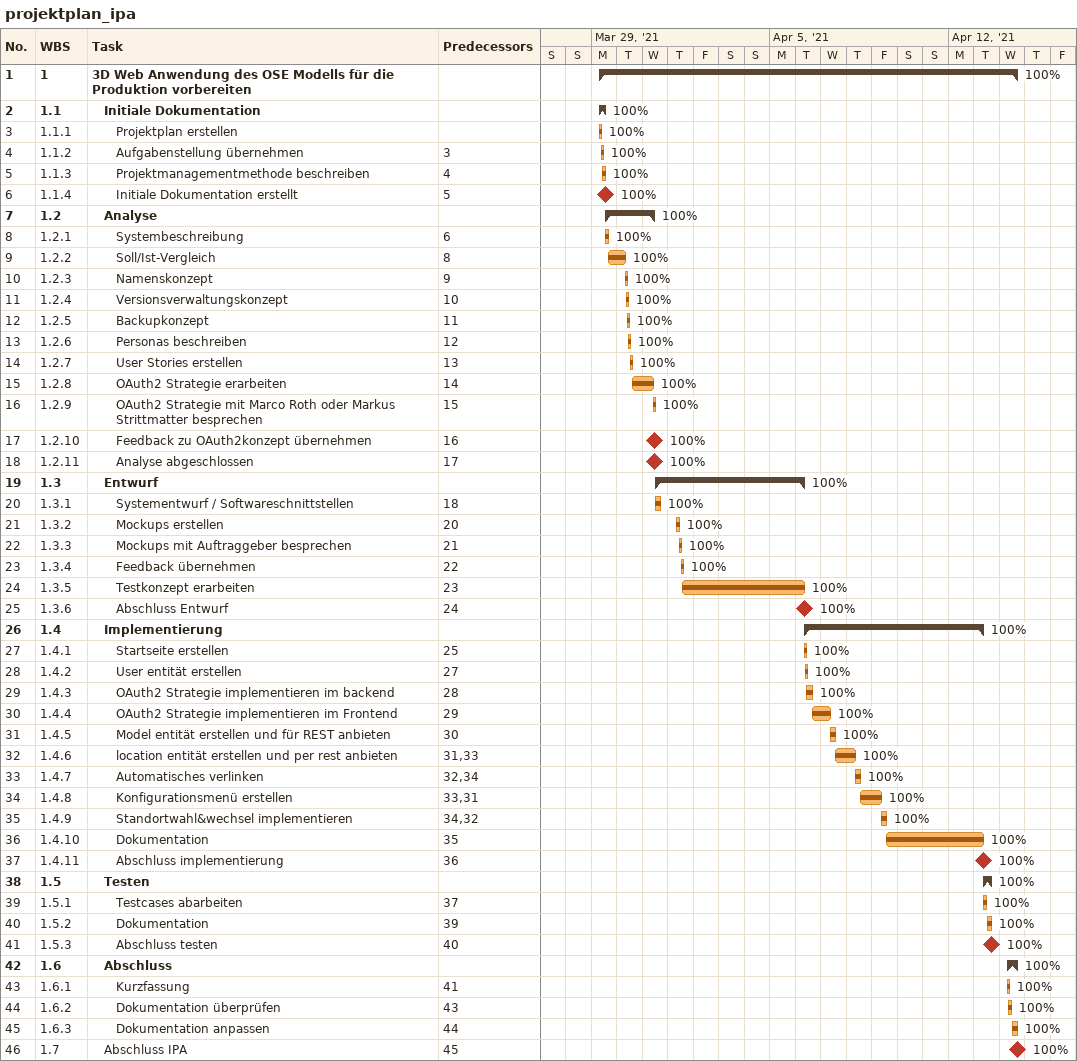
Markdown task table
projektplan_ipa

| ID | WBS | Task | Start | Finish | Predecessors | % complete |
|---|---|---|---|---|---|---|
| 1 | 1 | **3D Web Anwendung des OSE Modells für die Produktion vorbereiten** | 2021-03-29 | 2021-04-14 |  | 100 |
| 2 | 1.1 | **Initiale Dokumentation** | 2021-03-29 | 2021-03-29 |  | 100 |
| 3 | 1.1.1 | Projektplan erstellen | 2021-03-29 | 2021-03-29 |  | 100 |
| 4 | 1.1.2 | Aufgabenstellung übernehmen | 2021-03-29 | 2021-03-29 | 3 | 100 |
| 5 | 1.1.3 | Projektmanagementmethode beschreiben | 2021-03-29 | 2021-03-29 | 4 | 100 |
| 6 | 1.1.4 | Initiale Dokumentation erstellt (milestone) | 2021-03-29 | 2021-03-29 | 5 | 100 |
| 7 | 1.2 | **Analyse** | 2021-03-29 | 2021-03-31 |  | 100 |
| 8 | 1.2.1 | Systembeschreibung | 2021-03-29 | 2021-03-29 | 6 | 100 |
| 9 | 1.2.2 | Soll/Ist-Vergleich | 2021-03-29 | 2021-03-30 | 8 | 100 |
| 10 | 1.2.3 | Namenskonzept | 2021-03-30 | 2021-03-30 | 9 | 100 |
| 11 | 1.2.4 | Versionsverwaltungskonzept | 2021-03-30 | 2021-03-30 | 10 | 100 |
| 12 | 1.2.5 | Backupkonzept | 2021-03-30 | 2021-03-30 | 11 | 100 |
| 13 | 1.2.6 | Personas beschreiben | 2021-03-30 | 2021-03-30 | 12 | 100 |
| 14 | 1.2.7 | User Stories erstellen | 2021-03-30 | 2021-03-30 | 13 | 100 |
| 15 | 1.2.8 | OAuth2 Strategie erarbeiten | 2021-03-30 | 2021-03-31 | 14 | 100 |
| 16 | 1.2.9 | OAuth2 Strategie mit Marco Roth oder Markus Strittmatter besprechen | 2021-03-31 | 2021-03-31 | 15 | 100 |
| 17 | 1.2.10 | Feedback zu OAuth2konzept übernehmen (milestone) | 2021-03-31 | 2021-03-31 | 16 | 100 |
| 18 | 1.2.11 | Analyse abgeschlossen (milestone) | 2021-03-31 | 2021-03-31 | 17 | 100 |
| 19 | 1.3 | **Entwurf** | 2021-03-31 | 2021-04-06 |  | 100 |
| 20 | 1.3.1 | Systementwurf / Softwareschnittstellen | 2021-03-31 | 2021-03-31 | 18 | 100 |
| 21 | 1.3.2 | Mockups erstellen | 2021-04-01 | 2021-04-01 | 20 | 100 |
| 22 | 1.3.3 | Mockups mit Auftraggeber besprechen | 2021-04-01 | 2021-04-01 | 21 | 100 |
| 23 | 1.3.4 | Feedback übernehmen | 2021-04-01 | 2021-04-01 | 22 | 100 |
| 24 | 1.3.5 | Testkonzept erarbeiten | 2021-04-01 | 2021-04-06 | 23 | 100 |
| 25 | 1.3.6 | Abschluss Entwurf (milestone) | 2021-04-06 | 2021-04-06 | 24 | 100 |
| 26 | 1.4 | **Implementierung** | 2021-04-06 | 2021-04-13 |  | 100 |
| 27 | 1.4.1 | Startseite erstellen | 2021-04-06 | 2021-04-06 | 25 | 100 |
| 28 | 1.4.2 | User entität erstellen | 2021-04-06 | 2021-04-06 | 27 | 100 |
| 29 | 1.4.3 | OAuth2 Strategie implementieren im backend | 2021-04-06 | 2021-04-06 | 28 | 100 |
| 30 | 1.4.4 | OAuth2 Strategie implementieren im Frontend | 2021-04-06 | 2021-04-07 | 29 | 100 |
| 31 | 1.4.5 | Model entität erstellen und für REST anbieten | 2021-04-07 | 2021-04-07 | 30 | 100 |
| 32 | 1.4.6 | location entität erstellen und per rest anbieten | 2021-04-07 | 2021-04-08 | 31, 33 | 100 |
| 33 | 1.4.7 | Automatisches verlinken | 2021-04-08 | 2021-04-08 | 32, 34 | 100 |
| 34 | 1.4.8 | Konfigurationsmenü erstellen | 2021-04-08 | 2021-04-09 | 33, 31 | 100 |
| 35 | 1.4.9 | Standortwahl&wechsel implementieren | 2021-04-09 | 2021-04-09 | 34, 32 | 100 |
| 36 | 1.4.10 | Dokumentation | 2021-04-09 | 2021-04-13 | 35 | 100 |
| 37 | 1.4.11 | Abschluss implementierung (milestone) | 2021-04-13 | 2021-04-13 | 36 | 100 |
| 38 | 1.5 | **Testen** | 2021-04-13 | 2021-04-13 |  | 100 |
| 39 | 1.5.1 | Testcases abarbeiten | 2021-04-13 | 2021-04-13 | 37 | 100 |
| 40 | 1.5.2 | Dokumentation | 2021-04-13 | 2021-04-13 | 39 | 100 |
| 41 | 1.5.3 | Abschluss testen (milestone) | 2021-04-13 | 2021-04-13 | 40 | 100 |
| 42 | 1.6 | **Abschluss** | 2021-04-14 | 2021-04-14 |  | 100 |
| 43 | 1.6.1 | Kurzfassung | 2021-04-14 | 2021-04-14 | 41 | 100 |
| 44 | 1.6.2 | Dokumentation überprüfen | 2021-04-14 | 2021-04-14 | 43 | 100 |
| 45 | 1.6.3 | Dokumentation anpassen | 2021-04-14 | 2021-04-14 | 44 | 100 |
| 46 | 1.7 | Abschluss IPA (milestone) | 2021-04-14 | 2021-04-14 | 45 | 100 |
